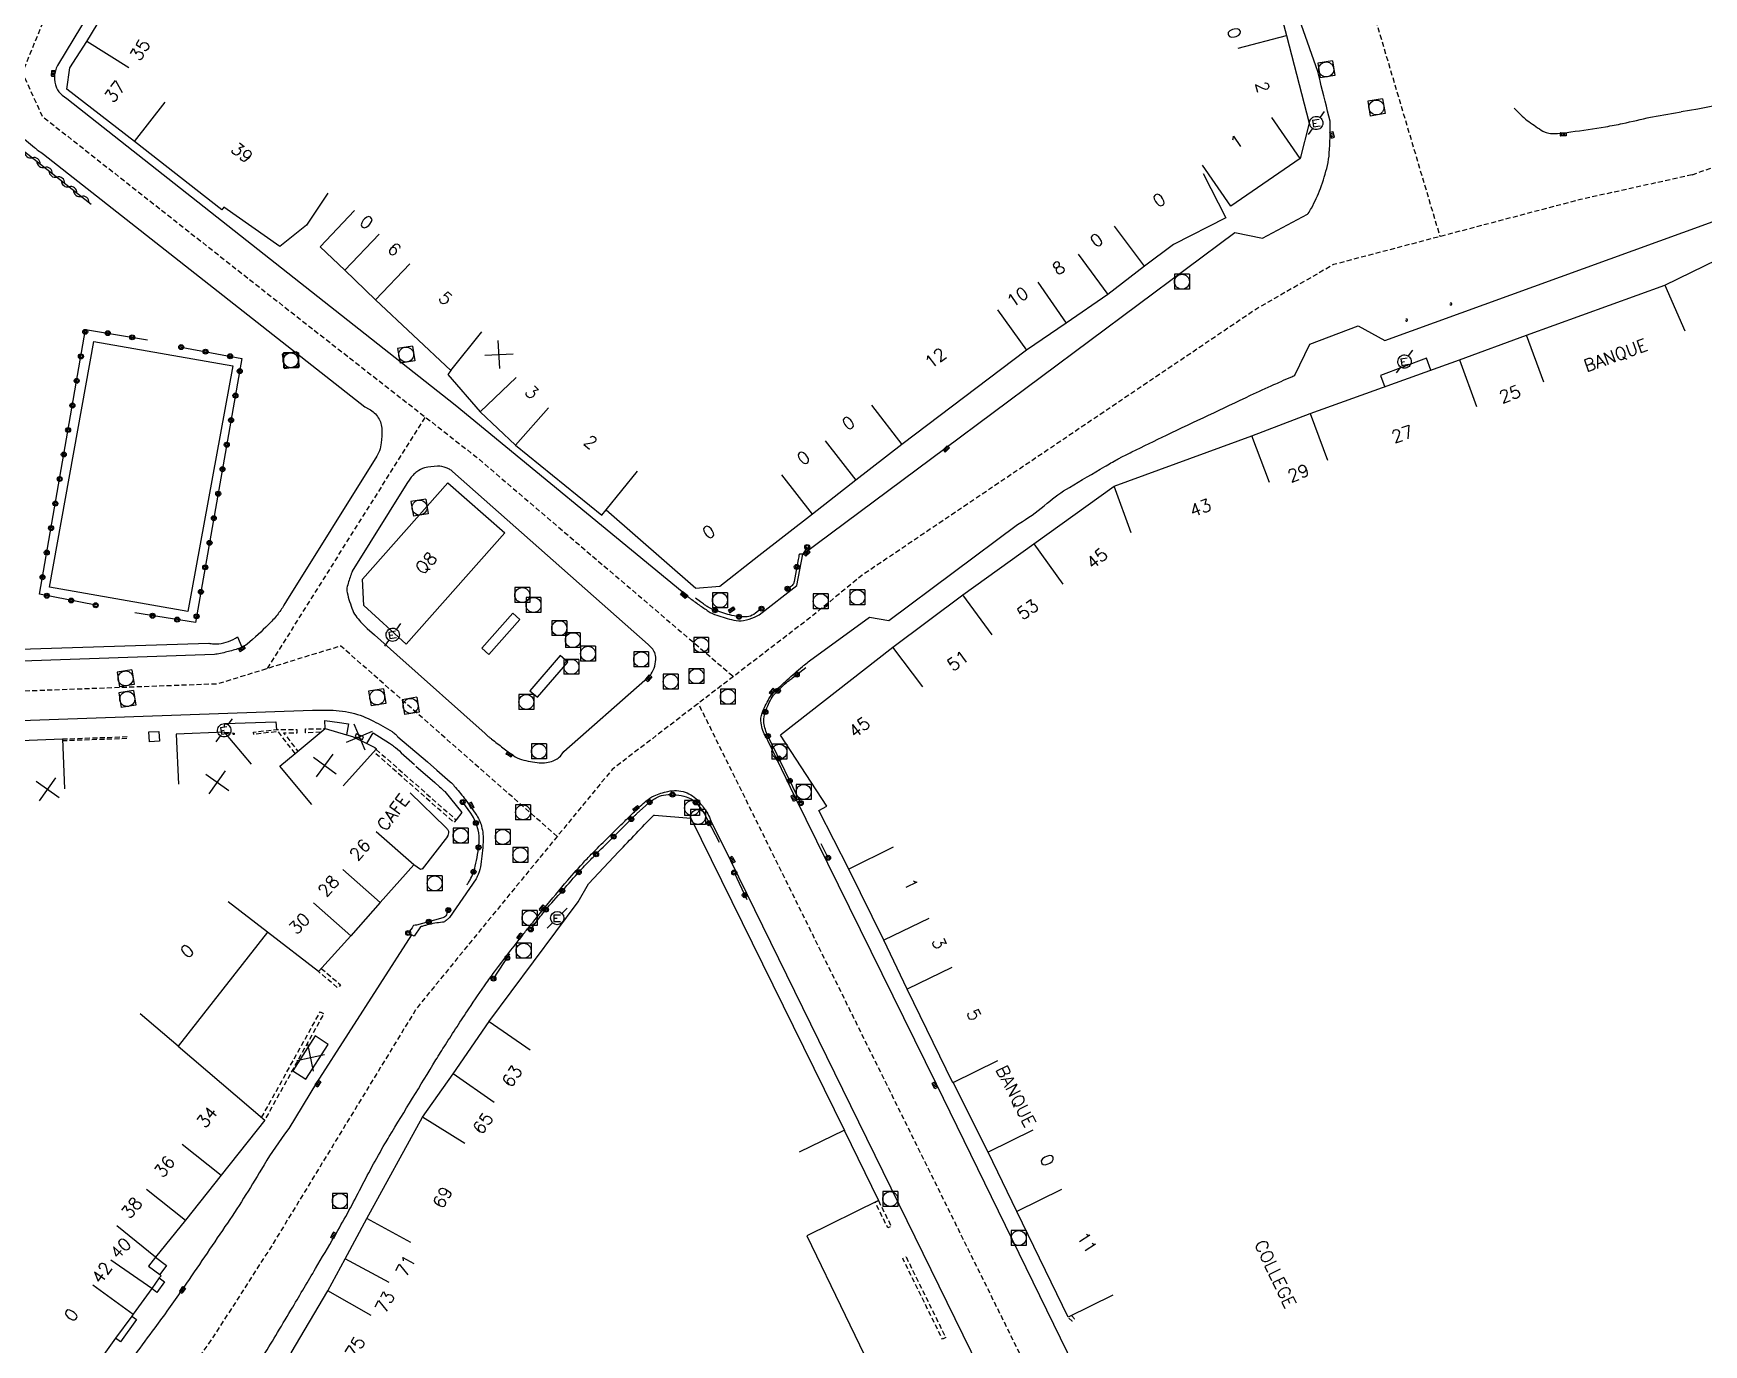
# Model space of a CAD drawing. Header units: millimetres. Extents: x 159999 to 161001, y 122000 to 123000.
# Drawn here: x 160583.5 to 160751.1, y 122411 to 122542.7 of the extents above; entities that cross this region are included whole.
import ezdxf
from ezdxf.enums import TextEntityAlignment as Align

# ---------------------------------------------------------------- set-up
doc = ezdxf.new("R2010")
doc.units = ezdxf.units.MM
doc.linetypes.add('DASHED', pattern=[0.75, 0.5, -0.25])
doc.layers.get('0').update_dxf_attribs({"linetype": 'CONTINUOUS'})
for name, color, linetype in [('W0001', 6, 'DASHED'), ('W0008', 7, 'CONTINUOUS'), ('W0017', 7, 'CONTINUOUS'), ('W0100', 7, 'CONTINUOUS'), ('W0112', 1, 'DASHED'), ('W0310', 3, 'CONTINUOUS'), ('W0322', 7, 'CONTINUOUS'), ('W0400', 7, 'CONTINUOUS'), ('W0420', 7, 'CONTINUOUS'), ('W0471', 7, 'CONTINUOUS'), ('W0984', 7, 'CONTINUOUS'), ('W0991', 7, 'CONTINUOUS'), ('W1102', 7, 'CONTINUOUS')]:
    doc.layers.add(name, color=color, linetype=linetype)
doc.styles.get("Standard").update_dxf_attribs({"font": 'romans.shx', "width": 0.85})

# ---------------------------------------------------------------- blocks, each defined once
blk = doc.blocks.new('T420')
for p, q in [((0.75, 0.75), (-0.75, 0.75)), ((-0.75, 0.75), (-0.75, -0.75)), ((0.75, 0.75), (0.75, -0.75)), ((0.75, -0.75), (-0.75, -0.75))]:
    blk.add_line(p, q)
blk.add_ellipse((0, 0), major_axis=(-0.53, 0.53), ratio=1, start_param=3.926991, end_param=10.210176)
blk = doc.blocks.new('t991o')
at = {"color": 0, "linetype": 'Continuous'}
for p, q in [((-1, 1), (1, -1)), ((-1, -1), (1, 1))]:
    blk.add_line(p, q, dxfattribs=at)
blk = doc.blocks.new('t322o')
at = {"color": 0, "linetype": 'Continuous'}
for radius in [0.25, 0.15]:
    blk.add_circle((0, 0), radius, dxfattribs=at)
blk = doc.blocks.new('T400')
for p, q in [((-0.15, 0.3), (0.15, 0.3)), ((-0.15, -0.25), (-0.15, 0.3)), ((-0.15, 0.15), (0.15, 0.15)), ((-0.15, 0), (0.15, 0)), ((0.15, 0.3), (0.15, -0.25)), ((-0.15, -0.15), (0.15, -0.15)), ((-0.15, -0.25), (-0.15, -0.3)), ((-0.15, -0.3), (0.15, -0.3)), ((0.15, -0.3), (0.15, -0.25))]:
    blk.add_line(p, q)
blk = doc.blocks.new('T471')
for p, q in [((-0.333334, 0.333334), (-0.333334, -0.333334)), ((-0.333334, 0.333334), (0.333334, 0.333334)), ((-0.333334, 0), (0, 0)), ((0.500001, 0.500001), (1.000002, 1.000002)), ((-0.500001, -0.500001), (-1.000002, -1.000002)), ((-0.333334, -0.333334), (0.333334, -0.333334))]:
    blk.add_line(p, q)
blk.add_ellipse((0, 0), major_axis=(0.471405, 0.471405), ratio=1, start_param=5.4977871438, end_param=11.780972451)
blk = doc.blocks.new('t310o')
at = {"color": 0, "linetype": 'Continuous'}
for centre, start, end in [((-0.5, 0.38), 216.8699, 323.1304), ((0.5, -0.37), 36.8699, 143.1303)]:
    blk.add_arc(centre, 0.625, start, end, dxfattribs=at)
blk = doc.blocks.new('t112o')
at = {"color": 0, "linetype": 'Continuous'}
for p, q in [((-0.5, 0.5), (0.5, 0.5)), ((-0.5, -0.5), (-0.5, 0.5)), ((0.5, 0.5), (0.5, -0.5)), ((0.5, -0.5), (-0.5, -0.5))]:
    blk.add_line(p, q, dxfattribs=at)

msp = doc.modelspace()

# ---------------------------------------------------------------- linework, layer by layer
at = {"layer": 'W0001'}
msp.add_lwpolyline([(160749.97, 122528.46, 0.000278), (160764.24, 122533.71, 0.401337), (160785.49, 122577.18, -0.011959), (160755.83, 122678.55), (160750.03, 122705.97), (160750.6, 122733.6)], format="xyb", dxfattribs=at)
at = {"layer": 'W0001', "flags": 128}
for points in [[(160720.34, 122693.57), (160716.45, 122670.36), (160705.12, 122602.47), (160705.12, 122573.69), (160714.92, 122555.07), (160724.66, 122522.27)], [(160669.31, 122595.87), (160661.46, 122593.45), (160602.52, 122566.78), (160596.14, 122562.63), (160592.48, 122556.99), (160584.45, 122543.87), (160582.35, 122538.73), (160584.35, 122534.35), (160589.88, 122530), (160607.36, 122516.23), (160627.93, 122500.14), (160653.74, 122478.1)], [(160749.97, 122528.46), (160738.78, 122525.99), (160713.99, 122519.46), (160706.28, 122515.02), (160666.68, 122488.28), (160661.42, 122483.99), (160657.45, 122480.94), (160641.56, 122468.76), (160629.08, 122453.55), (160621.92, 122444.77), (160607.53, 122421.16), (160601.52, 122411.8), (160595.06, 122402.73), (160579.79, 122386.46), (160483.71, 122294.33), (160471.99, 122282.98), (160463.43, 122273.38)], [(160606.97, 122478.9), (160622.81, 122504.15)], [(160636.05, 122462.04), (160622.09, 122474.33), (160614.32, 122481.16), (160610.17, 122479.89), (160601.96, 122477.35), (160469.77, 122472.43), (160455.91, 122471.25), (160452.39, 122470.5), (160444.16, 122467.91), (160416.64, 122457.01), (160292.24, 122408.41)], [(160685.48, 122404.07), (160650.22, 122475.4)]]:
    msp.add_lwpolyline(points, dxfattribs=at)
at = {"layer": 'W0008'}
for points in [[(160722.58, 122693.17, 0.005627), (160725.66, 122712.71), (160725.34, 122712.78, 0.041571), (160725.24, 122721.29), (160724.24, 122731.75), (160724.64, 122731.79), (160724.36, 122733.87, -0.710455), (160725.13, 122734.26, -0.000423), (160742.43, 122712.99, -0.146861), (160745.06, 122708.06, 0.007086), (160751.57, 122677.42, 0.011858), (160780.99, 122576.67, -0.248848), (160773.73, 122544.74, -0.115819), (160748.89, 122534.78)], [(160751.74, 122523.64, 0.000959), (160800.91, 122541.78, -0.169518), (160804.9, 122541.86), (160826.04, 122534.96, -0.236779), (160831, 122530.17), (160843.61, 122494.27, -0.000753), (160873.27, 122408.91, -0.369557), (160870.91, 122403.71, 0.000731), (160749.97, 122344.17, 0.000731)]]:
    msp.add_lwpolyline(points, format="xyb", dxfattribs=at)
at = {"layer": 'W0008', "flags": 128}
for points in [[(160598.3, 122560), (160585.88, 122539.43, 0.05803), (160585.67, 122538.91, 0.05803), (160585.58, 122538.36, 0.110176), (160585.79, 122537.21, 0.137083), (160586.37, 122536.47), (160586.82, 122536.14), (160625.8, 122505.38), (160648.59, 122486.62, 0.006391), (160649.08, 122486.19, 0.013261), (160649.32, 122486, 0.008684), (160650.3, 122485.29, 0.00939), (160651.22, 122484.66, 0.058844), (160652.06, 122484.25, 0.030842), (160653.78, 122483.76, 0.090948), (160654.76, 122483.72, 0.077122), (160655.86, 122484.06), (160656.31, 122484.28), (160660.12, 122487.22), (160660.72, 122490.38), (160674.96, 122500.98), (160704.08, 122522.68), (160706.85, 122522.12), (160711.36, 122524.52, 0.127247), (160711.44, 122524.58, 0.019278), (160711.76, 122525.13, 0.03513), (160712.67, 122527.1, 0.031715), (160713.37, 122529.41, 0.041961), (160713.56, 122530.66, 0.017202), (160713.65, 122533.74, 0.058991), (160713.64, 122533.85, 0.001598), (160712.63, 122537.9), (160712.4, 122538.85), (160707.49, 122552.83)], [(160732.12, 122535.16, 0.021676), (160732.93, 122534.35, 0.028697), (160733.6, 122533.81, 0.015089), (160735, 122532.85, 0.074887), (160735.32, 122532.71, 0.061012), (160735.91, 122532.62, 0.03235), (160737.04, 122532.67, 0.010282), (160737.81, 122532.77, 0.002249), (160741.3, 122533.3, 0.014188), (160743, 122533.62, 0.008494), (160745.8, 122534.27), (160748.89, 122534.78)], [(160581.96, 122532.57, 0.005851), (160583.57, 122531.21, 0.019668), (160583.95, 122530.92, -0.013804), (160584.48, 122530.53), (160616.73, 122505.17), (160617.16, 122504.94, -0.130687), (160618.09, 122504.08, -0.132537), (160618.45, 122502.88, -0.037009), (160618.39, 122501.56, -0.059266), (160618.2, 122500.76, -0.025656), (160618.08, 122500.49, -0.025145), (160617.94, 122500.23), (160608.88, 122485.69), (160608.62, 122485.26, -0.031568), (160607.93, 122484.27, -0.029676), (160607.07, 122483.32, -0.017171), (160604.93, 122481.35, -0.080536), (160604.39, 122481.03, -0.025025), (160603.81, 122480.82, -0.012302), (160602.58, 122480.49, -0.015203), (160601.93, 122480.35, -0.035561), (160601.64, 122480.32), (160581.38, 122479.6)], [(160689.35, 122405.97), (160674.11, 122437.16), (160659.95, 122465.99), (160657.19, 122471.67), (160657.01, 122472, -0.089102), (160656.51, 122473.42, -0.133301), (160656.62, 122474.43, -0.038856), (160657.31, 122475.86, -0.068778), (160657.86, 122476.57, -0.008893), (160659.13, 122477.75, -0.007566), (160660.67, 122479.1, -0.006032), (160660.88, 122479.28, -0.002661), (160661.38, 122479.67), (160667.39, 122484.06), (160669.35, 122483.72), (160682.26, 122493.36), (160682.75, 122493.66, 0.039345), (160685.24, 122495.49, -0.044293), (160687.47, 122497.09, -0.001174), (160691.01, 122499.17, -0.003308), (160692.27, 122499.9, -0.009867), (160692.6, 122500.08, -0.002986), (160693.72, 122500.64, -0.002907), (160697.21, 122502.33, -0.001332), (160705.66, 122506.33, -0.004831), (160708, 122507.4, -0.000621), (160708.73, 122507.73, 0.000476), (160709.69, 122508.15, 0.002472), (160710.1, 122508.34, 0.176688), (160710.1, 122508.34), (160711.59, 122511.47), (160716.46, 122513.29), (160719.12, 122511.85), (160751.74, 122523.64)], [(160580.32, 122473.61), (160611.49, 122474.71), (160612.91, 122474.73, -0.060758), (160615.42, 122474.45, -0.065313), (160617.61, 122473.62, -0.010332), (160619.47, 122472.58, -0.051653), (160619.81, 122472.32, -0.057912), (160619.95, 122472.16, 0.074303), (160620.06, 122472.04), (160623.03, 122469.54), (160623.96, 122468.71), (160625.32, 122467.51, -0.033436), (160625.72, 122467.1, -0.011997), (160626.72, 122465.88, -0.005723), (160627.05, 122465.46, -0.006106), (160627.34, 122465.06), (160627.88, 122464.29, -0.09009), (160628.45, 122463.06, -0.077282), (160628.61, 122461.48, -0.024557), (160628.39, 122459.24, -0.052914), (160628.12, 122458.23, -0.019473), (160627.99, 122457.93, -0.04081), (160627.92, 122457.79), (160625.24, 122453.9), (160624.9, 122453.59, -0.166975), (160624.53, 122453.42, 0.042393), (160623.01, 122453.16, 0.003159), (160622.66, 122453.06, 0.003159), (160622.31, 122452.97), (160621.68, 122452.04), (160621.42, 122452.15), (160611.89, 122437.32), (160609.1, 122432.72), (160608.68, 122432.15, 0.025214), (160606.35, 122428.62, -0.015656), (160602.7, 122422.87, -0.000154), (160598.58, 122416.8, -0.003259), (160598.38, 122416.51, -0.005964), (160595.65, 122412.71, -0.004136), (160591.61, 122407.3, -0.003441)], [(160605.16, 122407.59, 0.0009), (160607.98, 122412.24, 0.001646), (160609.5, 122414.79, 0.001062), (160611.79, 122418.66, 0.001271), (160613.69, 122421.9, 0.013914), (160616.21, 122426.51, -0.013702), (160618.76, 122431.19, -0.004859), (160619.18, 122431.9, -0.000444), (160623.87, 122439.6, -0.005918), (160624.82, 122441.12, -0.002439), (160627.18, 122444.75), (160627.18, 122444.75, -0.004996), (160628.96, 122447.35, -0.01017), (160629.86, 122448.59, -0.000255), (160632.34, 122451.84, -0.003966), (160632.5, 122452.05, -0.002475), (160633.26, 122453, -0.001311), (160634.72, 122454.79, -0.006712), (160637.1, 122457.64, -0.009591), (160638.83, 122459.58, -0.008882), (160639.69, 122460.47, -0.002475), (160642.83, 122463.58, -0.005805), (160643.8, 122464.52, -0.00483), (160644.99, 122465.61, -0.079797), (160645.77, 122466.11, -0.05039), (160647.16, 122466.57, -0.133184), (160648.89, 122466.48, -0.139608), (160650.26, 122465.56, -0.025317), (160650.97, 122464.62, -0.040945), (160651.33, 122463.99, -0.031889), (160651.41, 122463.78, 0.036977), (160651.48, 122463.61), (160653.43, 122459.64), (160681.6, 122402.17)]]:
    msp.add_lwpolyline(points, format="xyb", dxfattribs=at)
msp.add_lwpolyline([(160625.54, 122498.68, 0.045226), (160625.23, 122498.91, 0.049647), (160624.91, 122499.06, 0.088517), (160624.03, 122499.21, 0.059725), (160622.74, 122499.04, 0.100809), (160621.97, 122498.66, 0.081778), (160621.24, 122497.9), (160620.95, 122497.46), (160615.48, 122488.67, 0.044956), (160615.46, 122488.63, 0.00658), (160615.35, 122488.33, 0.011575), (160615.16, 122487.78, 0.010098), (160614.97, 122487.14, 0.123913), (160614.96, 122486.53, 0.039187), (160615.53, 122484.73, 0.072589), (160615.95, 122484.02, 0.039679), (160616.97, 122482.93), (160617.7, 122482.27), (160619.94, 122480.29), (160628.81, 122472.36, 0.002015), (160629.24, 122472, 0.0039), (160629.47, 122471.82, 0.004679), (160630.6, 122470.94, 0.005135), (160631.65, 122470.16, 0.089407), (160632.47, 122469.77, 0.044681), (160634.25, 122469.44, 0.115124), (160635.65, 122469.63, 0.145621), (160636.55, 122470.32), (160636.73, 122470.56), (160644.84, 122477.73, 0.012159), (160645.38, 122478.23, 0.054325), (160645.48, 122478.36, 0.078125), (160645.84, 122479.14, 0.074625), (160645.94, 122480.03, 0.130631), (160645.76, 122480.65, 0.093911), (160645.17, 122481.3)], format="xyb", close=True, dxfattribs=at)
at = {"layer": 'W0017', "flags": 128}
for points in [[(160598.98, 122484.62), (160585.07, 122487.07), (160589.55, 122511.74), (160603.48, 122509.29)], [(160632.29, 122483.82), (160631.58, 122484.45), (160628.48, 122480.94), (160629.19, 122480.31)], [(160637.11, 122479.54), (160636.35, 122480.2), (160633.31, 122476.66), (160634.07, 122476.01)]]:
    msp.add_lwpolyline(points, close=True, dxfattribs=at)
for points in [[(160723.75, 122508.86), (160723.32, 122510.06), (160718.7, 122508.33), (160719.12, 122507.15)], [(160602.64, 122473.07), (160602.68, 122473.38), (160607.8, 122473.56), (160607.87, 122472.78)], [(160595.73, 122419.79), (160596.83, 122418.95), (160596.15, 122418.06)], [(160596.09, 122417.71), (160596.64, 122417.33), (160595.87, 122416.24), (160595.35, 122416.64)], [(160593.34, 122413.88), (160593.81, 122413.55), (160592.2, 122411.31), (160591.7, 122411.67)]]:
    msp.add_lwpolyline(points, dxfattribs=at)
for points in [[(160578.92, 122481.75), (160578.94, 122480.74), (160601.07, 122481.43, 0.032384), (160601.57, 122481.38, 0.032384), (160602.07, 122481.39, 0.065529), (160603.06, 122481.61, 0.065529), (160603.96, 122482.08), (160604.39, 122481.03)], [(160612.75, 122472.87), (160612.71, 122473.69), (160614.21, 122473.47, 0.006026), (160615.08, 122473.36, -0.424326), (160615.09, 122473.34), (160614.91, 122472.24)], [(160616.94, 122471.37), (160617.56, 122472.45), (160619.23, 122471.39, -0.027445), (160619.61, 122471.12, -0.012555), (160620.4, 122470.45), (160621.73, 122469.27)], [(160621.87, 122469.1), (160623.76, 122467.47), (160624.24, 122467.03, -0.005379), (160624.68, 122466.62, -0.028048), (160624.76, 122466.54), (160626.49, 122464.45), (160625.91, 122463.7)], [(160629.2, 122443.43), (160638.16, 122455.48), (160639.18, 122457.27), (160642.24, 122460.52, -0.005058), (160645.7, 122464.13, -0.224122), (160645.81, 122464.17), (160649.47, 122463.86), (160664.88, 122432.52)]]:
    msp.add_lwpolyline(points, format="xyb", dxfattribs=at)
at = {"layer": 'W0100', "flags": 128}
for points in [[(160613.02, 122526.61), (160610.89, 122523.41), (160608.19, 122521.28), (160602.59, 122525.21), (160602.37, 122524.95), (160593.62, 122531.81), (160586.81, 122537.06), (160587.14, 122539.22), (160588.82, 122541.84), (160591.01, 122545.45), (160593.22, 122549.12), (160595.46, 122552.8), (160599.64, 122559.67), (160599.85, 122559.98)], [(160708.18, 122546.52), (160709.26, 122542.47), (160711.54, 122533.64), (160710.62, 122530.09), (160703.67, 122525.32), (160700.84, 122529.45)], [(160700.91, 122528.61), (160703.18, 122524.16), (160697.91, 122521.46), (160695, 122519.29), (160691.31, 122516.46), (160687.14, 122513.57), (160683.16, 122510.86), (160670.64, 122501.38), (160666.02, 122497.81), (160661.67, 122494.41), (160656.3, 122490.21), (160652.37, 122487.13), (160649.94, 122486.92)], [(160615.69, 122524.88), (160612.26, 122521.24), (160614.72, 122518.91), (160617.82, 122515.91), (160625.37, 122508.81), (160625.06, 122508.42), (160628.33, 122504.67), (160631.86, 122501.33), (160640.52, 122494.3), (160640.96, 122494.84), (160649.96, 122486.96)], [(160658.46, 122472.23), (160669.74, 122481.05), (160676.77, 122486.3), (160683.89, 122491.43), (160691.96, 122497.22), (160705.79, 122502.25), (160711.63, 122504.49), (160726.64, 122509.9), (160733.36, 122512.36), (160747.23, 122517.39), (160753.9, 122520.62)], [(160611.42, 122465.25), (160608.21, 122469.09), (160609.75, 122470.37), (160612.75, 122472.87), (160614.91, 122472.24), (160615.51, 122472.07), (160616.94, 122471.37), (160617.75, 122470.98), (160617.92, 122470.83), (160614.56, 122467.13)], [(160576.29, 122471.43), (160579.8, 122471.57), (160583.03, 122471.7), (160586.39, 122471.83), (160586.58, 122466.83)], [(160605.36, 122469.31), (160602.65, 122472.52), (160597.81, 122472.3), (160598.04, 122467.3)], [(160675.75, 122437.31), (160671.17, 122446.7), (160668.84, 122451.62), (160665.32, 122458.74), (160662.31, 122464.66), (160663.11, 122465.08), (160658.45, 122472.2)], [(160625.02, 122462.04), (160622.51, 122458.75)], [(160622.51, 122458.79), (160622.32, 122458.73), (160621.66, 122459.19), (160618.28, 122455.41), (160615.32, 122452.05), (160612.08, 122448.48), (160606.98, 122452.43), (160597.99, 122440.98), (160606.69, 122433.56), (160602.31, 122428.05), (160598.74, 122423.5), (160595.73, 122419.79), (160595.01, 122418.9), (160596.15, 122418.06), (160596.3, 122417.92), (160596.09, 122417.71), (160595.35, 122416.64), (160593.47, 122414.07), (160593.34, 122413.88), (160591.7, 122411.67), (160589.14, 122408.06), (160582.85, 122399.4), (160578.8, 122402.34)], [(160611.46, 122403.82), (160607.12, 122406.29), (160609.34, 122410.19), (160613.02, 122416.43), (160614.78, 122419.64), (160616.95, 122423.67), (160622.53, 122433.86), (160625.61, 122438.2), (160629.21, 122443.45), (160633.33, 122440.63)], [(160691.84, 122415.97), (160687.34, 122413.78), (160682.19, 122424.4), (160679.32, 122430.33), (160675.75, 122437.39)], [(160660.36, 122430.36), (160664.86, 122432.55), (160668.29, 122425.48), (160661.1, 122421.95), (160672.67, 122398.05), (160668.17, 122395.88)]]:
    msp.add_lwpolyline(points, dxfattribs=at)
for points in [[(160630.78, 122492.53), (160620.9, 122481.36), (160616.63, 122485.24), (160616.51, 122487.87), (160625.07, 122497.54)], [(160615.87, 122472.34), (160615.76, 122472.07), (160616.5, 122471.77), (160616.61, 122472.04)], [(160613.07, 122441.16), (160611.76, 122442.01), (160609.5, 122438.52), (160610.81, 122437.67)]]:
    msp.add_lwpolyline(points, close=True, dxfattribs=at)
msp.add_lwpolyline([(160625.02, 122462.04, 0.12326), (160625.15, 122462.28, 0.12326), (160625.16, 122462.54, 0.076491), (160625.1, 122462.68, 0.065452), (160624.99, 122462.82), (160624.88, 122462.93), (160621.3, 122466.43)], format="xyb", dxfattribs=at)
at = {"layer": 'W0112', "flags": 128}
for points in [[(160725.67, 122515.46, 0.977486), (160725.85, 122515.53, 1.023033)], [(160721.21, 122513.85, 0.977486), (160721.4, 122513.92, 1.023033)]]:
    msp.add_lwpolyline(points, format="xyb", close=True, dxfattribs=at)
for points in [[(160609.75, 122470.37), (160608.03, 122472.57), (160605.58, 122472.29), (160605.56, 122472.51), (160607.87, 122472.78), (160609.9, 122472.78), (160609.9, 122472.42), (160608.59, 122472.42), (160610.02, 122470.59)], [(160612.31, 122472.5), (160610.79, 122472.43), (160610.77, 122472.83), (160612.75, 122472.87)], [(160586.39, 122471.83), (160592.89, 122472.06), (160592.89, 122472.06), (160592.9, 122471.87), (160586.39, 122471.64)], [(160602.65, 122472.52), (160603.62, 122472.42), (160603.61, 122472.27), (160602.79, 122472.36)], [(160617.88, 122470.78), (160625.91, 122463.7), (160625.68, 122463.44), (160617.64, 122470.53)], [(160612.36, 122448.79), (160614.29, 122447.15), (160614.02, 122446.84), (160612.08, 122448.48)], [(160606.38, 122433.82), (160612.26, 122444.44), (160612.61, 122444.24), (160606.69, 122433.56)], [(160687.68, 122413.94), (160687.99, 122413.61), (160687.73, 122413.37), (160687.34, 122413.78)]]:
    msp.add_lwpolyline(points, dxfattribs=at)
for points in [[(160668.29, 122425.48), (160669.58, 122422.91), (160669.24, 122422.75), (160667.96, 122425.31)], [(160671.07, 122419.83), (160675.05, 122411.73), (160674.72, 122411.57), (160670.74, 122419.67)]]:
    msp.add_lwpolyline(points, close=True, dxfattribs=at)
at = {"layer": 'W0310', "flags": 128}
msp.add_lwpolyline([(160578.44, 122534.06), (160589.28, 122525.51)], dxfattribs=at)
at = {"layer": 'W0322', "flags": 128}
for points in [[(160589.72, 122485.25), (160584.08, 122486.35), (160588.71, 122512.95), (160594.91, 122511.89)], [(160598.3, 122511.17), (160604.4, 122510.03), (160599.74, 122483.52), (160593.65, 122484.49)], [(160663.24, 122459.9), (160662.54, 122461.29)], [(160653.82, 122458.41), (160655.08, 122455.7)], [(160629.65, 122447.76), (160631.3, 122450.24)]]:
    msp.add_lwpolyline(points, dxfattribs=at)
for points in [[(160661.15, 122491.1), (160660.72, 122490.38), (160660.38, 122490.38, 0.337473), (160660.35, 122490.36, 0.019978), (160660.24, 122489.86), (160659.83, 122487.64), (160659.76, 122487.4, -0.11725), (160659.72, 122487.33, -0.049408), (160659.56, 122487.18), (160659.08, 122486.83)], [(160656.56, 122484.91), (160655.97, 122484.47), (160655.79, 122484.34, -0.136018), (160655.11, 122484.09, -0.073777), (160653.8, 122484.18, -0.030494), (160652.16, 122484.65, -0.043824), (160651.09, 122485.14, -0.047544), (160650.84, 122485.3, 0.027559), (160650.44, 122485.61), (160649.93, 122485.95)], [(160660.5, 122465.39), (160657.32, 122471.86), (160657.19, 122472.14, -0.067025), (160656.8, 122473.44, -0.11282), (160656.86, 122474.24, -0.041918), (160657.42, 122475.66, -0.073394), (160657.92, 122476.38, -0.014005), (160658.74, 122477.2, -0.020993), (160659.33, 122477.71, -0.025531), (160659.49, 122477.82, 0.02211), (160659.68, 122477.96), (160661.01, 122478.99)], [(160633.39, 122452.71, -0.004972), (160634.49, 122454.17, -0.015364), (160634.86, 122454.63, -0.002392), (160638.32, 122458.58, -0.013193), (160638.97, 122459.27, -0.001971), (160639.88, 122460.19, -0.00057), (160643.05, 122463.35, -0.002281), (160643.85, 122464.14, -0.009327), (160644.05, 122464.33), (160645.2, 122465.37, -0.070221), (160646.12, 122465.99, -0.092337), (160646.94, 122466.22, -0.09556), (160649.01, 122466.01, -0.149233), (160650.13, 122465.26, -0.013962), (160650.64, 122464.6, -0.025455), (160650.89, 122464.21, -0.028264), (160650.98, 122464.03, 0.01549), (160651.14, 122463.7), (160652.3, 122461.45)], [(160627.01, 122457.19, 0.009958), (160627.21, 122457.51, 0.018909), (160627.31, 122457.68, 0.059853), (160627.82, 122459.05, 0.036076), (160628.21, 122461.44, 0.083595), (160628.11, 122462.71, 0.07125), (160627.55, 122464.1), (160627.38, 122464.39), (160626.56, 122465.49)], [(160625.26, 122454.72, 0.32438), (160624.96, 122454.32, -0.32438), (160624.66, 122453.91), (160624.32, 122453.8), (160621.94, 122453.15, -0.074597), (160621.66, 122453.11, 0.289747), (160621.59, 122453.07), (160621.49, 122452.87), (160621.09, 122452.35)]]:
    msp.add_lwpolyline(points, format="xyb", dxfattribs=at)
at = {"layer": 'W1102'}
for p, q in [((160593.06, 122539.2), (160588.82, 122541.84)), ((160704.42, 122541.2), (160709.26, 122542.47)), ((160593.62, 122531.81), (160596.71, 122535.75)), ((160710.62, 122530.09), (160707.79, 122534.21)), ((160695, 122519.29), (160692.01, 122523.3)), ((160618.18, 122522.52), (160614.72, 122518.91)), ((160688.36, 122520.5), (160691.31, 122516.46)), ((160617.82, 122515.91), (160621.27, 122519.52)), ((160684.31, 122517.69), (160687.14, 122513.57)), ((160747.23, 122517.39), (160749.25, 122512.81)), ((160680.25, 122514.92), (160683.16, 122510.86)), ((160625.37, 122508.81), (160628.48, 122512.72)), ((160735.08, 122507.66), (160733.36, 122512.36)), ((160726.64, 122509.9), (160728.35, 122505.2)), ((160631.94, 122508.13), (160628.33, 122504.67)), ((160635.16, 122505.09), (160631.86, 122501.33)), ((160667.6, 122505.35), (160670.64, 122501.38)), ((160711.63, 122504.49), (160713.37, 122499.81)), ((160662.95, 122501.75), (160666.02, 122497.81)), ((160707.54, 122497.57), (160705.79, 122502.25)), ((160640.96, 122494.84), (160644.11, 122498.72)), ((160661.67, 122494.41), (160658.6, 122498.35)), ((160693.66, 122492.52), (160691.96, 122497.22)), ((160683.89, 122491.43), (160686.8, 122487.37)), ((160679.73, 122482.27), (160676.77, 122486.3)), ((160672.77, 122477.07), (160669.74, 122481.05)), ((160621.66, 122459.19), (160617.87, 122462.52)), ((160669.79, 122460.98), (160665.32, 122458.74)), ((160614.54, 122458.73), (160618.28, 122455.41)), ((160606.98, 122452.43), (160603.03, 122455.49)), ((160611.6, 122455.38), (160615.32, 122452.05)), ((160673.34, 122453.8), (160668.84, 122451.62)), ((160675.67, 122448.87), (160671.17, 122446.7)), ((160597.99, 122440.98), (160594.19, 122444.23)), ((160680.24, 122439.51), (160675.75, 122437.31)), ((160629.71, 122435.34), (160625.61, 122438.2)), ((160626.77, 122431.21), (160622.53, 122433.86)), ((160683.8, 122432.55), (160679.32, 122430.33)), ((160598.39, 122431.14), (160602.31, 122428.05)), ((160594.83, 122426.62), (160598.74, 122423.5)), ((160686.69, 122426.58), (160682.19, 122424.4)), ((160595.73, 122419.79), (160591.85, 122422.93)), ((160621.34, 122421.28), (160616.95, 122423.67)), ((160595.35, 122416.64), (160591.25, 122419.51)), ((160619.17, 122417.26), (160614.78, 122419.64)), ((160589.42, 122417.01), (160593.47, 122414.07)), ((160617.37, 122413.96), (160613.02, 122416.43))]:
    msp.add_line(p, q, dxfattribs=at)

# ---------------------------------------------------------------- block references
at = {"layer": 'W0112', "rotation": 92.42334506100646}
msp.add_blockref('t112o', (160595.59, 122472.07), dxfattribs=at)
at = {"layer": 'W0310', "rotation": 321.7181179049367}
for p in [(160583.36, 122530.18), (160584.59, 122529.21), (160585.82, 122528.24), (160587.05, 122527.27), (160588.27, 122526.3)]:
    msp.add_blockref('t310o', p, dxfattribs=at)
at = {"layer": 'W0322'}
for p, rotation in [((160588.67, 122512.7), 80.11451590981078), ((160590.93, 122512.57), 350.262004666016), ((160593.39, 122512.15), 350.262004666016), ((160598.3, 122511.17), 349.3531638745516), ((160588.24, 122510.24), 80.11451590981078), ((160600.75, 122510.71), 349.3531638745516), ((160603.21, 122510.25), 349.3531638745516), ((160587.81, 122507.78), 80.11451590981078), ((160604.18, 122508.76), 260.027887761394), ((160603.75, 122506.3), 260.027887761394), ((160587.38, 122505.31), 80.11451590981078), ((160586.95, 122502.85), 80.11451590981078), ((160603.31, 122503.84), 260.027887761394), ((160602.88, 122501.37), 260.027887761394), ((160586.52, 122500.39), 80.11451590981078), ((160586.1, 122497.93), 80.11451590981078), ((160602.45, 122498.91), 260.027887761394), ((160602.02, 122496.45), 260.027887761394), ((160585.67, 122495.46), 80.11451590981078), ((160585.24, 122493), 80.11451590981078), ((160601.58, 122493.99), 260.027887761394), ((160601.15, 122491.52), 260.027887761394), ((160661.15, 122491.1), 239.2967365077781), ((160584.81, 122490.54), 80.11451590981078), ((160584.38, 122488.07), 80.11451590981078), ((160600.72, 122489.06), 260.027887761394), ((160660.1, 122489.1), 259.5173966815952), ((160584.82, 122486.21), 168.9132705811619), ((160600.28, 122486.6), 260.027887761394), ((160659.18, 122486.91), 216.1728748976512), ((160587.27, 122485.73), 168.9132705811619), ((160589.72, 122485.25), 168.9132705811619), ((160595.43, 122484.2), 170.9450355519792), ((160651.89, 122484.75), 158.1726790333656), ((160656.56, 122484.91), 217.0961769557727), ((160597.9, 122483.81), 170.9450355519792), ((160599.85, 122484.14), 260.027887761394), ((160654.3, 122484.1), 174.1265760582986), ((160660.1, 122478.29), 37.91377564180432), ((160658.2, 122476.67), 45.5959484277563), ((160656.96, 122474.54), 71.16780339379571), ((160657.2, 122472.12), 114.1949173327627), ((160658.29, 122469.87), 116.2045599248103), ((160659.4, 122467.63), 116.2045599248103), ((160647.63, 122466.24), 357.7875520187608), ((160626.56, 122465.49), 306.7509608711828), ((160645.33, 122465.48), 39.73994382099995), ((160649.95, 122465.45), 315.7425698373983), ((160660.5, 122465.39), 116.2045599248103), ((160627.89, 122463.39), 291.6629814873218), ((160643.49, 122463.78), 44.58523553825355), ((160651.31, 122463.37), 297.2996368864972), ((160628.15, 122460.94), 263.0697938406278), ((160641.72, 122462.02), 44.92847889130037), ((160639.95, 122460.25), 45.00155601598823), ((160663.24, 122459.9), 116.7419804532251), ((160627.65, 122458.49), 251.1027306564943), ((160638.21, 122458.45), 48.49616985035169), ((160653.82, 122458.41), 295.1103801460247), ((160636.56, 122456.58), 48.75723157080161), ((160654.88, 122456.14), 295.1103801460247), ((160625.12, 122454.65), 38.55400342211508), ((160634.92, 122454.69), 49.01829329125156), ((160621.09, 122452.35), 52.90885732181429), ((160623.15, 122453.48), 15.34035630143399), ((160633.39, 122452.71), 53.68765914884527), ((160631.04, 122449.84), 56.37295118411585), ((160629.65, 122447.76), 56.37295118411585)]:
    msp.add_blockref('t322o', p, dxfattribs=dict(at, rotation=rotation))
at = {"layer": 'W0400'}
for p, rotation in [((160585.46, 122538.65), 357.5313303734587), ((160713.85, 122532.49), 15.46297633380078), ((160737.03, 122532.53), 269.2922764709551), ((160675.1, 122500.95), 315.164440079376), ((160661.11, 122490.49), 133.0250659906336), ((160648.75, 122486.25), 50.39274059253897), ((160648.82, 122486.29), 232.51006961621), ((160653.56, 122484.79), 302.9184730898496), ((160604.39, 122480.88), 303.2321975536462), ((160645.23, 122477.93), 317.4979428154065), ((160657.64, 122476.61), 318.1128567075739), ((160631.24, 122470.29), 239.052326044059), ((160659.78, 122465.9), 206.7915155281956), ((160627.43, 122465.15), 206.0558468083407), ((160643.97, 122464.85), 129.195130802378), ((160653.63, 122459.68), 208.86502146934), ((160634.55, 122454.84), 318.086872575833), ((160632.29, 122452.01), 142.6331018701039), ((160612.03, 122437.23), 325.5679191526618), ((160673.94, 122437.04), 207.1090056876642), ((160613.59, 122421.98), 155.1459474409338), ((160598.43, 122416.51), 325.1880897617132)]:
    msp.add_blockref('T400', p, dxfattribs=dict(at, rotation=rotation))
at = {"layer": 'W0420', "rotation": 9.171089999999984}
for p in [(160713.25, 122539.05), (160718.29, 122535.23), (160609.29, 122509.85), (160620.89, 122510.42), (160622.23, 122495.06), (160592.72, 122477.91), (160592.89, 122475.84), (160617.98, 122476.01), (160621.33, 122475.15)]:
    msp.add_blockref('T420', p, dxfattribs=at)
at = {"layer": 'W0420'}
for p in [(160698.76, 122517.73), (160609.34, 122509.85), (160632.54, 122486.27), (160652.39, 122485.76), (160662.51, 122485.65), (160666.19, 122486.04), (160633.67, 122485.29), (160636.25, 122482.95), (160637.62, 122481.75), (160639.14, 122480.38), (160650.5, 122481.25), (160637.47, 122479.07), (160644.48, 122479.81), (160647.44, 122477.58), (160650.03, 122478.13), (160632.95, 122475.55), (160653.18, 122476.07), (160634.22, 122470.58), (160658.36, 122470.55), (160660.78, 122466.51), (160632.62, 122464.46), (160649.58, 122464.9), (160650.18, 122464), (160626.35, 122462.12), (160630.59, 122461.99), (160632.35, 122460.18), (160623.75, 122457.33), (160633.28, 122453.84), (160632.67, 122450.57), (160614.23, 122425.45), (160669.48, 122425.64), (160682.38, 122421.72)]:
    msp.add_blockref('T420', p, dxfattribs=at)
at = {"layer": 'W0471', "rotation": 9.171089999999984}
for p in [(160712.25, 122533.67), (160721.11, 122509.72), (160619.54, 122482.29), (160602.62, 122472.7)]:
    msp.add_blockref('T471', p, dxfattribs=at)
at = {"layer": 'W0471'}
msp.add_blockref('T471', (160636.05, 122453.84), dxfattribs=at)
at = {"layer": 'W0991'}
for p, rotation in [((160630.21, 122510.43), 48.18833434978651), ((160616.19, 122472.05), 337.9668502161053), ((160612.73, 122469.17), 9.171089999999984), ((160584.9, 122466.77), 9.171089999999984), ((160601.93, 122467.48), 9.171089999999984), ((160611.3, 122439.85), 57.16271290666604)]:
    msp.add_blockref('t991o', p, dxfattribs=dict(at, rotation=rotation))

# ---------------------------------------------------------------- texts
at = {"layer": 'W0984'}
for s, rotation, p in [('35', 58.6733, (160594.17, 122541.01)), ('0', 284.8996, (160704.02, 122542.71)), ('37', 52.4024, (160591.64, 122536.82)), ('2', 284.8082, (160706.86, 122537.29)), ('39', 321.8966, (160604.41, 122530.69)), ('1', 34.4368, (160704.26, 122531.79)), ('0', 38.2553, (160696.47, 122525.94)), ('0', 316.5784, (160616.92, 122523.71)), ('6', 315.8632, (160619.71, 122521)), ('0', 39.9307, (160690.19, 122521.9)), ('8', 34.7297, (160686.38, 122519.12)), ('5', 315.7697, (160624.84, 122516.08)), ('10', 34.2722, (160682.27, 122516.2)), ('BANQUE', 19.9257, (160742.32, 122510.3)), ('12', 37.1225, (160674.03, 122510.08)), ('3', 316.6554, (160633.52, 122506.64)), ('25', 20.1464, (160731.69, 122506.45)), ('0', 37.7092, (160665.27, 122503.55)), ('27', 18.8923, (160720.88, 122502.44)), ('2', 320.8863, (160639.41, 122501.64)), ('0', 37.9998, (160660.77, 122500.05)), ('29', 21.0209, (160710.46, 122498.53)), ('43', 19.9839, (160700.62, 122495.05)), ('0', 37.9747, (160651.26, 122492.61)), ('Q8', 47.1536, (160622.92, 122489.45)), ('45', 39.2201, (160690.23, 122489.95)), ('53', 35.7859, (160683.28, 122484.83)), ('51', 36.774, (160676.26, 122479.68)), ('45', 38.0398, (160666.37, 122473.01)), ('CAFE', 52.655, (160619.58, 122464.47)), ('26', 48.2829, (160616.25, 122460.7)), ('28', 48.6001, (160613.09, 122457.06)), ('1', 296.2962, (160671.57, 122457.23)), ('30', 46.0416, (160610.16, 122453.29)), ('0', 46.0416, (160598.9, 122450.53)), ('3', 295.3251, (160674.4, 122451.32)), ('5', 296.0207, (160677.9, 122444.14)), ('63', 55.5832, (160631.51, 122437.97)), ('BANQUE', 296.7969, (160682.04, 122435.94)), ('34', 51.5906, (160600.89, 122433.87)), ('65', 54.6253, (160628.59, 122433.25)), ('36', 51.8308, (160596.63, 122428.9)), ('0', 295.8192, (160685.25, 122429.54)), ('69', 61.3012, (160624.53, 122425.81)), ('38', 50.9959, (160593.33, 122424.76)), ('40', 46.085, (160592.21, 122420.69)), ('11', 302.0123, (160689.26, 122421.27)), ('COLLEGE', 295.5956, (160708.14, 122418.12)), ('42', 54.0419, (160590.34, 122418.26)), ('71', 61.6338, (160620.82, 122418.95)), ('73', 61.3328, (160618.75, 122415.3)), ('0', 54.0157, (160587.26, 122414)), ('75', 59.4412, (160615.77, 122410.75))]:
    msp.add_text(s, height=1.25, rotation=rotation, dxfattribs=at).set_placement(p, align=Align.MIDDLE)

doc.saveas('drawing.dxf')
